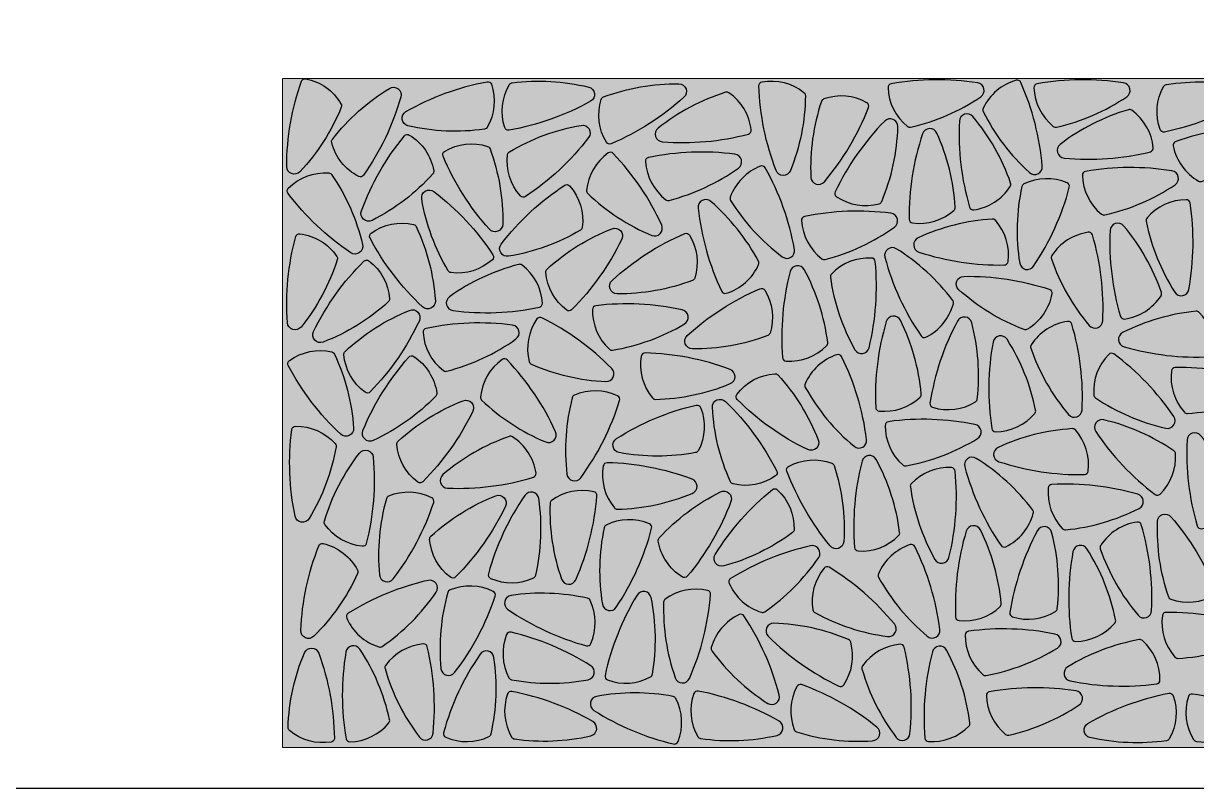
# Model space of a CAD drawing. Header units: metres. Extents: x -325 to 301, y -147 to 149.
# Drawn here: x 211.007 to 213.462, y 123.457 to 125.057 of the extents above; entities that cross this region are included whole.
import ezdxf

# ---------------------------------------------------------------- set-up
doc = ezdxf.new("R2010")
doc.units = ezdxf.units.M
doc.layers.add('-aux', color=50, linetype='Continuous', plot=False)
doc.layers.add('02-L-Hatch', color=251, linetype='Continuous')
doc.layers.add('03-TR-Paviment_05_Precast irregular Concrete Blocks_Open Joint 2', color=7, linetype='Continuous', lineweight=5, true_color=0xe2c75d)
doc.layers.add('2-L-secció', color=1, linetype='Continuous', lineweight=0)

# ---------------------------------------------------------------- blocks, each defined once
blk = doc.blocks.new('PEÇA_KODOLÈ')
at = {"layer": '02-L-Hatch', "true_color": 0xffffff, "extrusion": (-5.04417e-08, -5.73922e-07, 1)}
h = blk.add_hatch(color=7, dxfattribs=at)
h.dxf.hatch_style = 1
edge = h.paths.add_edge_path()
edge.add_arc((-0.458, 0.215), 0.5422, 325.4122, 344.6336)
edge.add_arc((0.0571, 0.0734), 0.008, 344.6336, 426.3838)
edge.add_arc((0.0166, -0.0194), 0.1093, 426.3838, 475.345)
edge.add_arc((-0.0268, 0.0721), 0.008, 475.345, 527.2893)
edge.add_arc((0.3919, -0.0223), 0.4372, 167.2893, 188.3869)
edge.add_arc((-0.0248, -0.0837), 0.016, 188.3869, 325.4121)
blk.add_lwpolyline([(-0.0116, -0.0928, 0.084066), (0.0648, 0.0713, 0.372643), (0.0603, 0.0807, 0.216944), (-0.0302, 0.0794, 0.230613), (-0.0346, 0.0739, 0.092316), (-0.0407, -0.0861, 0.681037)], format="xyb", close=True)

msp = doc.modelspace()

# ---------------------------------------------------------------- hatches: boundary and pattern name
at = {"layer": '03-TR-Paviment_05_Precast irregular Concrete Blocks_Open Joint 2'}
h = msp.add_hatch(color=256, dxfattribs=at)
h.dxf.hatch_style = 1
h.paths.add_polyline_path([(214.5491, 123.5422), (211.5491, 123.5422), (211.5491, 124.9422), (214.5491, 124.9422)])

# ---------------------------------------------------------------- linework, layer by layer
at = {"layer": '-aux'}
msp.add_lwpolyline([(160.9223, 133.4567), (290.9223, 133.4567), (290.9223, 123.4567), (160.9223, 123.4567)], close=True, dxfattribs=at)
at = {"layer": '2-L-secció'}
msp.add_lwpolyline([(211.5491, 124.9422), (214.5491, 124.9422), (214.5491, 123.5422), (211.5491, 123.5422)], close=True, dxfattribs=at)

# ---------------------------------------------------------------- block references
for p, rotation in [((212.9154, 124.9033), 115.6091369254177), ((213.2207, 124.9033), 115.6091369254177), ((212.4301, 124.8461), 300.1139596753257), ((213.0893, 124.8376), 39.29513528643172), ((212.7041, 124.8172), 354.2043580929143), ((213.5141, 124.7974), 124.7037217303898), ((213.2717, 124.8106), 299.0926931877067), ((212.782, 124.7636), 170.0051932954336), ((213.0047, 124.7677), 211.784926931228), ((212.4082, 124.7516), 117.1777688633495), ((212.9033, 124.734), 196.0648882003798), ((213.3219, 124.7195), 115.3637642205273), ((212.2692, 124.6931), 59.0143409251348), ((212.5636, 124.6588), 44.67859908272566), ((213.1318, 124.6424), 0.5914629150824279), ((212.7347, 124.628), 117.1777688633495), ((212.4709, 124.5931), 220.8360625747256), ((213.4185, 124.5902), 24.1380668476884), ((212.9735, 124.594), 286.3965371497261), ((213.3203, 124.5392), 211.784926931228), ((213.2268, 124.52), 31.78492693122809), ((212.8731, 124.4992), 229.7037217303898), ((211.9938, 124.4886), 297.1777688633495), ((212.7545, 124.4696), 20.88498134152977), ((212.6324, 124.4473), 200), ((212.2954, 124.4337), 112.1777688633495), ((211.9427, 124.3941), 117.1777688633495), ((213.402, 124.3991), 288.4292878013861), ((212.1493, 124.3644), 79.0143409251348), ((212.8303, 124.3417), 197.9196451564458), ((212.9607, 124.3411), 186.4035621415363), ((213.1836, 124.3335), 31.78492693122809), ((212.393, 124.3223), 104.0621967114141), ((213.0636, 124.3013), 204.1380668476883), ((212.7184, 124.2639), 41.76996268311273), ((213.332, 124.2796), 68.81160578507843), ((213.5042, 124.2953), 106.3965371497261), ((212.0472, 124.2609), 59.0143409251348), ((212.1878, 124.1992), 358.2299423170472), ((212.9085, 124.1925), 113.101809995576), ((213.1408, 124.1555), 286.3965371497261), ((213.3332, 124.1583), 248.2979340946314), ((211.9794, 124.1247), 302.1777688633495), ((213.4812, 124.1006), 211.6836736961642), ((212.3134, 124.0926), 104.0621967114141), ((212.783, 124.0501), 200), ((213.0404, 124.0607), 229.7037217303898), ((213.2474, 124.054), 108.4292878013861), ((212.9218, 124.0311), 20.88498134152977), ((211.7973, 123.9874), 357.0346638149162), ((212.0448, 123.9771), 180), ((212.157, 123.9869), 10.89994558969828), ((213.329, 123.9138), 31.78492693122809), ((212.258, 123.929), 0.8999455896982762), ((212.583, 123.9042), 137.2904765531044), ((212.9976, 123.9032), 197.9196451564458), ((213.128, 123.9027), 186.4035621415363), ((212.8717, 123.8665), 41.76996268311273), ((211.7826, 123.8318), 137.2904765531044), ((213.2309, 123.8628), 204.1380668476883), ((212.7438, 123.8376), 74.01434092513479), ((211.9259, 123.7913), 357.0346638149162), ((212.3948, 123.7805), 10.89994558969828), ((212.1137, 123.82), 270.1083241186416), ((212.2849, 123.7679), 183.2530855061587), ((213.0758, 123.7541), 113.101809995576), ((213.4847, 123.7826), 105.9885411134635), ((212.5263, 123.7221), 48.99013874630986), ((212.6551, 123.7472), 259.7551416009795), ((212.1012, 123.7216), 92.21682865404627), ((213.2877, 123.7075), 293.0218508350584), ((211.7107, 123.653), 205.1013663751198), ((211.8298, 123.6594), 28.81874038886003), ((212.8278, 123.6587), 28.81874038886003), ((212.9301, 123.6514), 200), ((211.9511, 123.6448), 180), ((213.1212, 123.6314), 115.445176802462), ((212.1054, 123.6008), 94.56019546093225), ((212.2941, 123.612), 272.1368694935287), ((212.4951, 123.6017), 94.56019546093225), ((212.7016, 123.6038), 85.51155580819632), ((213.5316, 123.5976), 96.1362324197221)]:
    msp.add_blockref('PEÇA_KODOLÈ', p, dxfattribs=dict(rotation=rotation))
at = {"xscale": -1}
for p, rotation in [((211.6015, 124.8409), 325.1558312589086), ((211.7326, 124.8351), 129.5333270132428), ((211.901, 124.8766), 265.2601206244266), ((212.1004, 124.8917), 84.57454296843471), ((212.299, 124.8791), 97.68326437479939), ((212.5926, 124.8425), 346.5263087290077), ((213.4705, 124.8902), 86.32594336704743), ((211.7835, 124.728), 305.2247419837031), ((212.1052, 124.7787), 108.0368183890465), ((211.9587, 124.7173), 7.37383346968553), ((211.6472, 124.6596), 21.64632507039077), ((211.906, 124.6208), 198.0897464881097), ((212.0918, 124.6352), 287.8422075455032), ((211.811, 124.5526), 12.32937058766347), ((212.1842, 124.5498), 119.70198090011), ((211.5966, 124.5169), 329.5223194123607), ((212.3292, 124.5437), 277.8422075455032), ((213.0586, 124.4865), 236.4137874193154), ((211.6893, 124.4684), 299.4453878461029), ((212.4867, 124.4284), 277.8422075455032), ((211.7614, 124.3784), 120.3686582434659), ((211.6399, 124.286), 12.32937058766347), ((211.7891, 124.2659), 303.0426669878475), ((212.5924, 124.2406), 29.64763705294334), ((211.8726, 124.19), 119.70198090011), ((212.5059, 124.1778), 191.4563863948117), ((212.3413, 124.1968), 267.8422075455031), ((211.6009, 124.1167), 337.219453206046), ((211.7034, 124.0633), 150.435022468813), ((212.6757, 124.0556), 5.096522781377439), ((211.9411, 123.991), 119.70198090011), ((212.4181, 123.9947), 124.7019809001099), ((212.5351, 123.9941), 293.70198090011), ((213.4303, 123.9342), 186.3581212578709), ((211.6341, 123.8685), 323.0426669878475), ((211.613, 123.6472), 165.4350224688131), ((213.3281, 123.5971), 265.4398045390678)]:
    msp.add_blockref('PEÇA_KODOLÈ', p, dxfattribs=dict(at, rotation=rotation))

doc.saveas('drawing.dxf')
